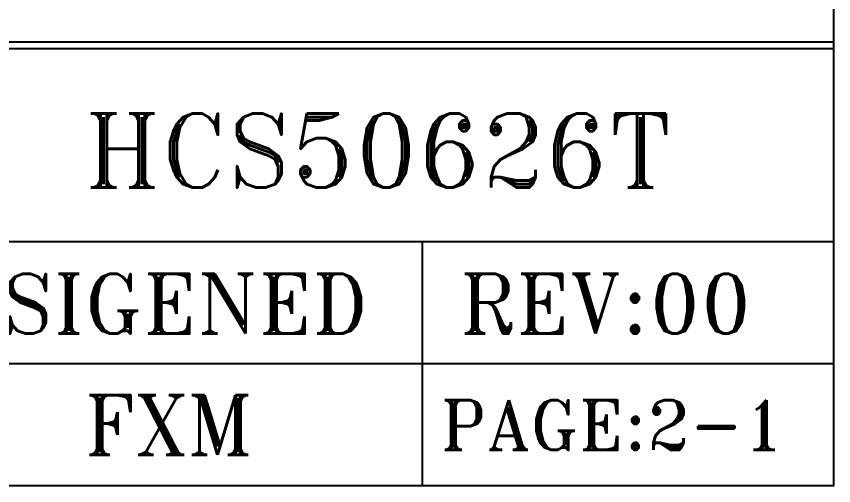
# Model space of a CAD drawing. Header units: millimetres. Extents: x 538 to 2776, y 409 to 1056.
# Drawn here: x 829.66 to 848.04, y 408.59 to 419.15 of the extents above; entities that cross this region are included whole.
import ezdxf

# ---------------------------------------------------------------- set-up
doc = ezdxf.new("R2010")
doc.units = ezdxf.units.MM
doc.layers.add('DWG', color=7, linetype='Continuous')
doc.styles.add('ROMANT', font='ROMANT.shx', dxfattribs={"oblique": 10})

msp = doc.modelspace()

# ---------------------------------------------------------------- linework, layer by layer
at = {"layer": 'DWG', "linetype": 'ByBlock'}
for points in [[(848.042, 501.96), (848.042, 408.586), (714.777, 408.586), (714.777, 501.96)], [(848.042, 408.586), (714.777, 408.586), (714.777, 501.96), (848.042, 501.96)], [(778.418, 418.413), (778.418, 418.575), (848.042, 418.575), (848.042, 418.413)]]:
    msp.add_lwpolyline(points, close=True, dxfattribs=at)
for points in [[(792.124, 414.078), (848.042, 414.078)], [(838.784, 414.078), (838.784, 408.586)], [(802.405, 411.332), (848.042, 411.332)]]:
    msp.add_lwpolyline(points, dxfattribs=at)

# ---------------------------------------------------------------- texts
at = {"layer": 'DWG', "linetype": 'ByBlock', "style": 'ROMANT'}
for s, height, p in [('HCS50626T', 1.6669, (831.194, 415.294)), ('DESIGENED', 1.3442, (826.866, 412.007)), ('REV:00', 1.3442, (839.63, 412.007)), ('FXM', 1.3442, (831.187, 409.279)), ('PAGE:2-1', 1.1178, (839.2, 409.391))]:
    msp.add_text(s, height=height, dxfattribs=at).set_placement(p)

doc.saveas('drawing.dxf')
